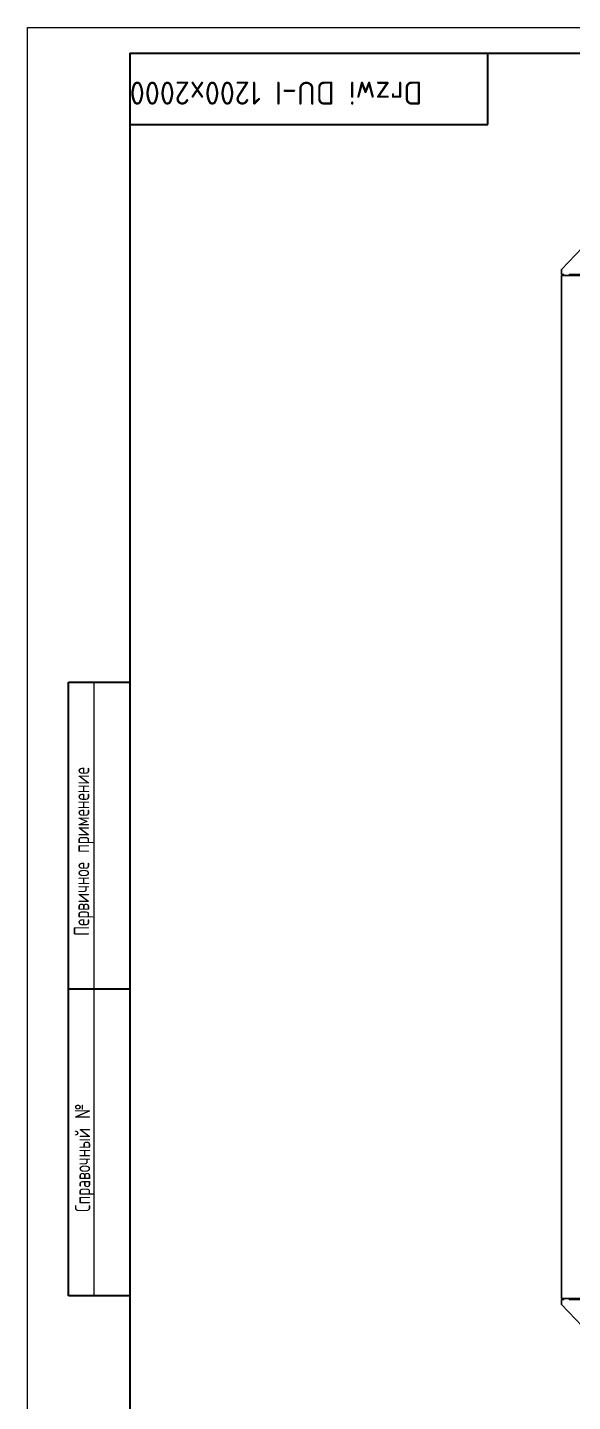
# Model space of a CAD drawing. Header units: millimetres. Extents: x 0 to 594, y 0 to 420.
# Drawn here: x 0 to 106.6, y 151.3 to 420 of the extents above; entities that cross this region are included whole.
import ezdxf

# ---------------------------------------------------------------- set-up
doc = ezdxf.new("R2010")
doc.units = ezdxf.units.MM
doc.layers.add('HIDDEN', color=30, linetype='Continuous')
doc.styles.add('GOST-2.304_Type-B', font='')
doc.styles.add('SLDTEXTSTYLE0', font='TXT', dxfattribs={"width": 0.7, "bigfont": 'bigfont'})
doc.styles.get('GOST-2.304_Type-B').set_extended_font_data('GOST Common')

msp = doc.modelspace()

# ---------------------------------------------------------------- linework, layer by layer
at = {"color": 7, "linetype": 'Continuous', "lineweight": 35}
for p, q in [((20, 415), (589, 415)), ((20, 415), (20, 5)), ((90, 401), (90, 415)), ((20, 401), (90, 401)), ((8, 172), (8, 292)), ((8, 292), (20, 292)), ((8, 232), (20, 232)), ((20, 172), (8, 172))]:
    msp.add_line(p, q, dxfattribs=at)
at = {"color": 7, "linetype": 'Continuous', "lineweight": 25}
for p, q in [((104.399, 372.685), (115.199, 383.985)), ((104.399, 371.685), (104.399, 372.685)), ((104.899, 371.685), (104.399, 371.685)), ((114.099, 371.485), (104.399, 371.485)), ((104.399, 171.485), (104.399, 371.485)), ((104.899, 371.485), (104.899, 371.685)), ((105.899, 371.485), (104.899, 371.485)), ((114.099, 371.685), (105.899, 371.685)), ((105.899, 371.685), (105.899, 371.485)), ((114.099, 171.485), (104.399, 171.485)), ((104.399, 171.285), (104.399, 170.285)), ((104.899, 171.285), (104.399, 171.285)), ((104.399, 170.285), (115.199, 158.985)), ((104.899, 171.485), (104.899, 171.285)), ((105.899, 171.485), (104.899, 171.485)), ((105.899, 171.285), (105.899, 171.485)), ((114.099, 171.285), (105.899, 171.285))]:
    msp.add_line(p, q, dxfattribs=at)
at = {"color": 7, "linetype": 'Continuous', "lineweight": 18}
msp.add_line((13, 292), (13, 172), dxfattribs=at)
at = {"layer": 'HIDDEN', "color": 1, "lineweight": 18}
for p, q in [((0, 0), (0, 420)), ((0, 420), (594, 420))]:
    msp.add_line(p, q, dxfattribs=at)

# ---------------------------------------------------------------- texts
at = {"color": 7, "linetype": 'Continuous', "lineweight": 0}
for s, insert, char_height, attachment_point, rotation, style in [('Drzwi DU-I 1200x2000', (20, 404.916), 4.5, 3, 180, 'GOST-2.304_Type-B'), ('Первичное применение', (9.066, 242.389), 3, 1, 90, 'SLDTEXTSTYLE0'), ('Справочный №', (9.271, 188.4), 3, 1, 90, 'SLDTEXTSTYLE0')]:
    msp.add_mtext(s, dxfattribs=dict(at, insert=insert, char_height=char_height, attachment_point=attachment_point, rotation=rotation, style=style))

doc.saveas('drawing.dxf')
